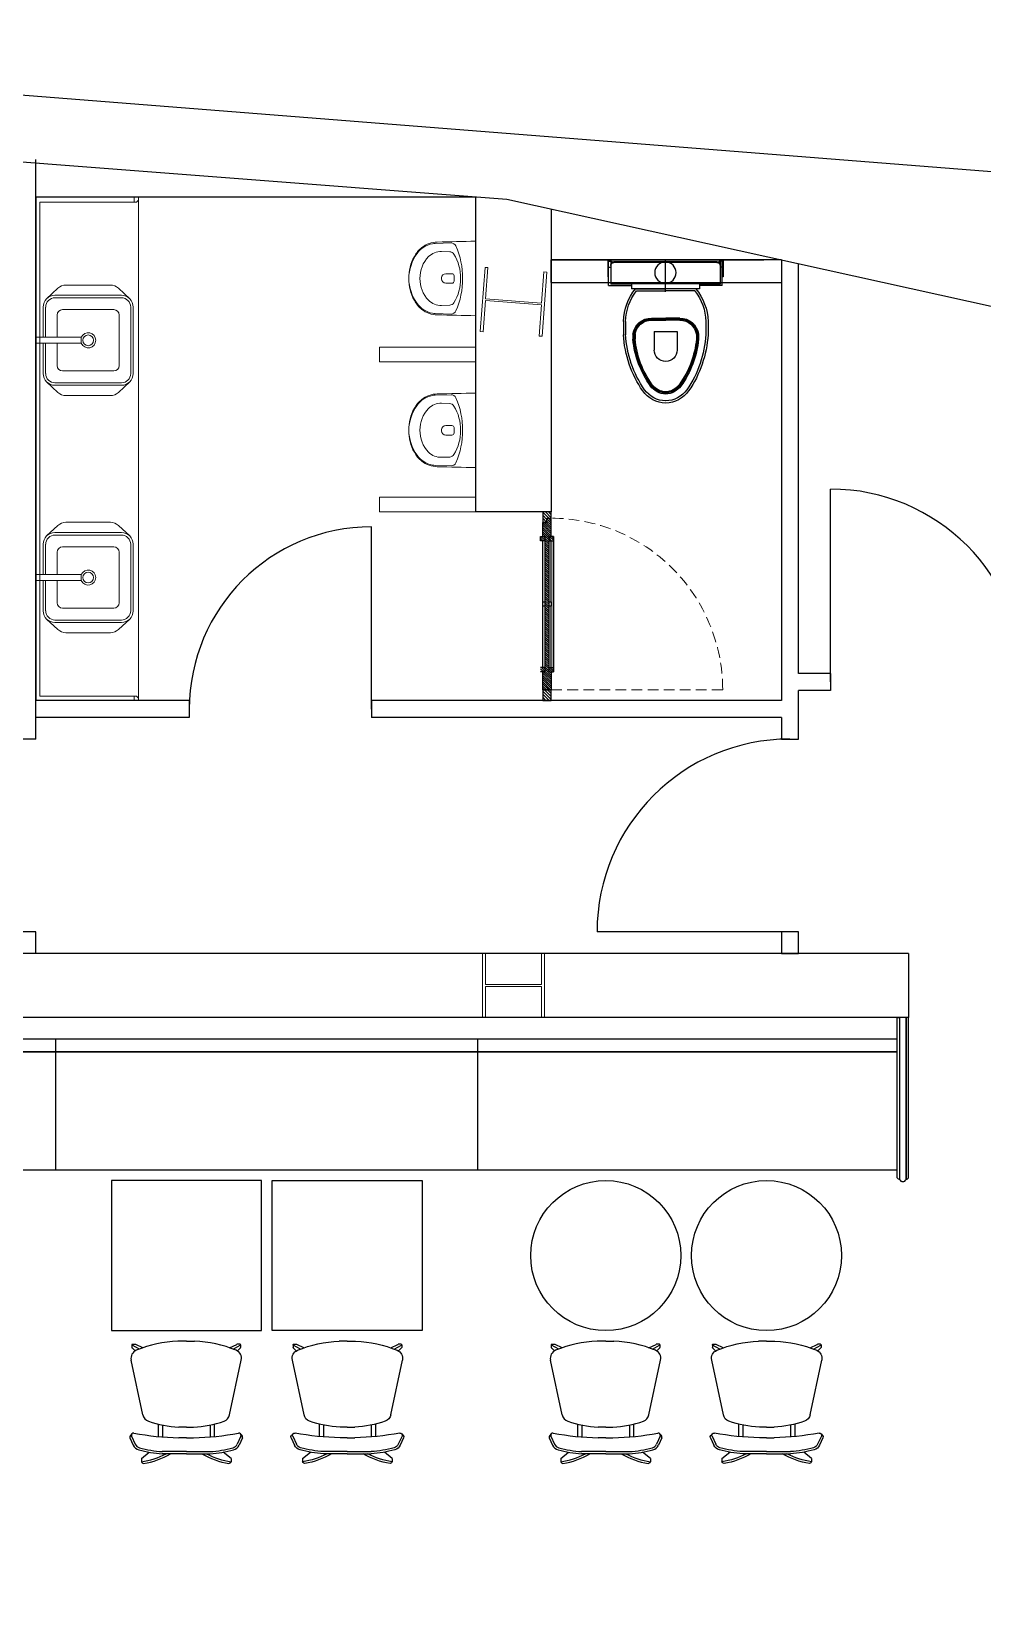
# Model space of a CAD drawing. Header units: centimetres. Extents: x 4865 to 155105, y -10632 to -8826.
# Drawn here: x 5319 to 5763, y -9558 to -8826 of the extents above; entities that cross this region are included whole.
import ezdxf

# ---------------------------------------------------------------- set-up
doc = ezdxf.new("R2010")
doc.units = ezdxf.units.CM
doc.header["$MEASUREMENT"] = 0
doc.linetypes.add('( Hidden )', pattern=[0.375, 0.25, -0.125])
doc.layers.add('A-VITRIFIYE', color=252, linetype='Continuous')
doc.layers.add('As Built', color=7, linetype='Continuous', true_color=0x5a5a5a)
doc.layers.add('Kontra_Mobilya', color=7, linetype='Continuous', true_color=0x5e5572)
for name, color, linetype, lineweight in [('kontra_genel olcu', 22, 'Continuous', 20), ('kontra_mermer', 152, 'Continuous', 9), ('kontra_vitrifiye', 142, 'Continuous', 9), ('metraj', 7, 'Continuous', 5), ('ozsut_tefris', 252, 'Continuous', 0)]:
    doc.layers.add(name, color=color, linetype=linetype, lineweight=lineweight)
pattern_1 = [(315, (33932.77046, 32001.5512), (0.499999999, 0.499999999), [])]
pattern_2 = [(315, (4965.7397, -7864.3145), (0.7071068, 0.7071068), [])]

# ---------------------------------------------------------------- blocks, each defined once
blk = doc.blocks.new('dgrgg')
at = {"layer": 'Kontra_Mobilya'}
for p, q in [((97989.11, -49735.64), (97989.11, -49734.19)), ((97989.11, -49735.64), (97992.77, -49738.64)), ((98030.95, -49735.64), (98027.29, -49738.64)), ((98030.95, -49735.64), (98030.95, -49734.19)), ((97983.77, -49745.37), (97985.35, -49741.93)), ((97984.53, -49746.13), (97986.25, -49742.34)), ((98009.93, -49737.88), (97998.86, -49737.88)), ((98009.93, -49738.88), (97998.86, -49738.88)), ((98009.93, -49737.88), (98021.2, -49737.88)), ((98009.93, -49738.88), (98021.2, -49738.88)), ((98035.53, -49746.13), (98033.8, -49742.34)), ((98036.28, -49745.37), (98034.71, -49741.93)), ((97984.65, -49747.17), (97983.98, -49746.49)), ((97996.93, -49751.73), (97996.93, -49745.93)), ((97998.93, -49751.28), (97998.93, -49745.75)), ((98009.93, -49745.38), (98006.61, -49745.38)), ((98009.93, -49750.38), (98006.61, -49750.38)), ((98009.93, -49745.38), (98013.44, -49745.38)), ((98009.93, -49750.38), (98013.44, -49750.38)), ((98021.13, -49751.28), (98021.13, -49745.75)), ((98023.13, -49751.73), (98023.13, -49745.93)), ((98035.41, -49747.17), (98036.08, -49746.49)), ((97989.79, -49756.03), (97984.35, -49781.64)), ((98030.27, -49756.03), (98035.71, -49781.64)), ((97984.69, -49788.76), (97984.69, -49787.43)), ((97986.16, -49785.88), (97984.75, -49787.29)), ((97988.16, -49786.74), (97984.8, -49788.59)), ((97989.78, -49787.33), (97986.44, -49788.94)), ((98030.28, -49787.33), (98033.61, -49788.94)), ((98031.9, -49786.74), (98035.26, -49788.59)), ((98033.89, -49785.88), (98035.3, -49787.29)), ((98035.36, -49788.76), (98035.36, -49787.43)), ((97984.89, -49788.96), (97986.36, -49788.96)), ((98009.93, -49790.38), (98006.17, -49790.38)), ((98009.93, -49790.38), (98013.88, -49790.38)), ((98035.16, -49788.96), (98033.7, -49788.96))]:
    blk.add_line(p, q, dxfattribs=at)
for centre, radius, start, end in [((97990.26, -49734.52), 1.19, 97.43522, 163.99099), ((97983.72, -49770.73), 36.93, 62.8011, 81.61391), ((97983.72, -49770.73), 37.93, 59.99445, 80.31801), ((98036.33, -49770.73), 37.93, 99.68199, 120.00555), ((98036.33, -49770.73), 36.93, 98.38609, 117.1989), ((98029.8, -49734.52), 1.19, 16.00901, 82.56478), ((97988.98, -49743.59), 4, 105.22438, 155.48736), ((97988.98, -49743.59), 3, 105.22438, 155.48736), ((98002.74, -49794.11), 56.36, 93.94497, 105.22438), ((98002.74, -49794.11), 55.36, 93.94497, 105.22438), ((98017.32, -49794.11), 55.36, 74.77562, 86.05503), ((98017.32, -49794.11), 56.36, 74.77562, 86.05503), ((98031.07, -49743.59), 3, 24.51264, 74.77562), ((98031.07, -49743.59), 4, 24.51264, 74.77562), ((97984.68, -49745.79), 1, 155.48736, 225), ((97985.44, -49746.55), 1, 155.48736, 280.69605), ((98008.78, -49870.14), 124.77, 90.99462, 100.69605), ((98008.27, -49797.88), 47.53, 91.99863, 109.55395), ((98011.28, -49870.14), 124.77, 79.30395, 89.00538), ((98011.79, -49797.88), 47.53, 70.44605, 88.00137), ((98034.62, -49746.55), 1, 259.30395, 24.51264), ((98035.37, -49745.79), 1, 315, 24.51264), ((97993.7, -49756.86), 4, 109.55395, 167.99856), ((98026.35, -49756.86), 4, 12.00144, 70.44605), ((97988.26, -49782.47), 4, 167.99856, 247.43439), ((97984.89, -49787.43), 0.2, 135, 180), ((98008.01, -49734.94), 55.47, 247.43439, 268.10089), ((98012.05, -49734.94), 55.47, 271.89911, 292.56561), ((98031.8, -49782.47), 4, 292.56561, 12.00144), ((98035.16, -49787.43), 0.2, 0, 45), ((97984.89, -49788.76), 0.2, 118.82373, 270), ((97986.36, -49788.76), 0.2, 270, 295.79459), ((98033.7, -49788.76), 0.2, 244.20541, 270), ((98035.16, -49788.76), 0.2, 270, 61.17627)]:
    blk.add_arc(centre, radius, start, end, dxfattribs=at)
blk = doc.blocks.new('FDGFD')
at = {"layer": 'A-VITRIFIYE'}
for p, q in [((25937.05, -45065.95), (25937.05, -45063.57)), ((25937.55, -45065.95), (25937.55, -45063.57)), ((25938.05, -45065.95), (25938.05, -45063.57)), ((25947.02, -45067.2), (25947.02, -45058.55)), ((25957.68, -45067.2), (25957.68, -45058.55)), ((25966.65, -45065.95), (25966.65, -45063.57)), ((25967.15, -45065.95), (25967.15, -45063.57)), ((25967.65, -45065.95), (25967.65, -45063.57)), ((25932.61, -45071.9), (25932.61, -45065.69)), ((25933.61, -45071.9), (25933.61, -45065.69)), ((25945.76, -45072.48), (25952.35, -45072.48)), ((25947.02, -45067.2), (25957.68, -45067.2)), ((25958.94, -45072.48), (25952.35, -45072.48)), ((25971.09, -45071.9), (25971.09, -45065.69)), ((25972.09, -45071.9), (25972.09, -45065.69)), ((25945.76, -45072.98), (25952.35, -45072.98)), ((25945.76, -45073.48), (25952.35, -45073.48)), ((25958.94, -45072.98), (25952.35, -45072.98)), ((25958.94, -45073.48), (25952.35, -45073.48)), ((25936.37, -45089.35), (25936.37, -45087.15)), ((25967.86, -45087.15), (25936.37, -45087.15)), ((25938.26, -45087.15), (25952.35, -45087.15)), ((25938.26, -45087.15), (25952.35, -45087.15)), ((25938.74, -45086.15), (25952.35, -45086.15)), ((25952.22, -45085.65), (25952.22, -45100.65)), ((25968.07, -45087.15), (25952.22, -45087.15)), ((25965.96, -45086.15), (25952.35, -45086.15)), ((25966.44, -45087.15), (25952.35, -45087.15)), ((25966.44, -45087.15), (25952.35, -45087.15)), ((25968.07, -45089.35), (25968.07, -45087.15)), ((25925.32, -45092.65), (25925.72, -45092.65)), ((25925.32, -45100.65), (25925.32, -45092.65)), ((25925.72, -45088.65), (25925.72, -45100.65)), ((25925.72, -45088.65), (25936.37, -45088.65)), ((25926.72, -45100.65), (25926.72, -45089.35)), ((25936.37, -45089.35), (25926.72, -45089.35)), ((25929.43, -45089.65), (25975.43, -45089.65)), ((25978.72, -45088.65), (25968.07, -45088.65)), ((25977.72, -45089.35), (25968.07, -45089.35)), ((25977.72, -45100.65), (25977.72, -45089.35)), ((25978.72, -45088.65), (25978.72, -45100.65)), ((25979.12, -45092.65), (25978.72, -45092.65)), ((25979.12, -45100.65), (25979.12, -45092.65)), ((25925.32, -45100.65), (25925.72, -45100.65)), ((25925.32, -45100.65), (25925.72, -45100.65)), ((25925.72, -45097.25), (25926.72, -45097.25)), ((25925.72, -45100.65), (25925.72, -45099.65)), ((25925.72, -45100.65), (25925.72, -45099.65)), ((25925.72, -45100.05), (25927.12, -45100.05)), ((25925.72, -45100.05), (25927.12, -45100.05)), ((25978.72, -45100.65), (25925.72, -45100.65)), ((25978.72, -45100.65), (25925.72, -45100.65)), ((25927.12, -45100.05), (25927.12, -45099.27)), ((25927.12, -45100.05), (25927.12, -45099.27)), ((25976.22, -45099.45), (25928.22, -45099.45)), ((25976.22, -45099.75), (25928.22, -45099.75)), ((25976.22, -45099.75), (25928.22, -45099.75)), ((25977.32, -45100.05), (25977.32, -45099.27)), ((25978.72, -45100.05), (25977.32, -45100.05)), ((25977.33, -45100.05), (25977.33, -45099.27)), ((25978.73, -45100.05), (25977.33, -45100.05)), ((25978.72, -45097.25), (25977.72, -45097.25)), ((25978.72, -45100.65), (25978.72, -45099.65)), ((25979.12, -45100.65), (25978.72, -45100.65)), ((25978.73, -45100.65), (25978.73, -45099.65)), ((25979.13, -45100.65), (25978.73, -45100.65))]:
    blk.add_line(p, q, dxfattribs=at)
blk.add_circle((25952.22, -45094.65), 5, dxfattribs=at)
for centre, radius, start, end in [((25952.71, -45047.54), 13.72, 91.52451, 143.82296), ((25952.71, -45047.54), 12.72, 91.52451, 143.82296), ((25951.98, -45047.54), 12.72, 36.17704, 88.47549), ((25951.98, -45047.54), 13.72, 36.17704, 88.47549), ((25984.52, -45068.87), 52.01, 145.53863, 176.49513), ((25984.52, -45068.87), 51.01, 145.53863, 176.49513), ((25981.12, -45067.74), 44.27, 144.07353, 174.60122), ((25981.12, -45067.74), 43.77, 144.07353, 174.60122), ((25981.12, -45067.74), 43.27, 144.07353, 174.60122), ((25952.67, -45047.21), 9.19, 92.02283, 143.66392), ((25952.67, -45047.21), 8.69, 92.02283, 143.66392), ((25952.67, -45047.21), 8.19, 92.02283, 143.66392), ((25952.02, -45047.21), 8.19, 36.33608, 87.97717), ((25952.02, -45047.21), 8.69, 36.33608, 87.97717), ((25952.02, -45047.21), 9.19, 36.33608, 87.97717), ((25923.58, -45067.74), 43.27, 5.39878, 35.92647), ((25923.58, -45067.74), 43.77, 5.39878, 35.92647), ((25923.58, -45067.74), 44.27, 5.39878, 35.92647), ((25920.18, -45068.87), 51.01, 3.50487, 34.46137), ((25920.18, -45068.87), 52.01, 3.50487, 34.46137), ((25952.35, -45058.55), 5.33, 0, 180), ((25957.82, -45071.23), 25.22, 181.53334, 219.13714), ((25957.82, -45071.23), 24.22, 181.53334, 218.02112), ((25945.76, -45064.68), 8.8, 188.2799, 270), ((25945.76, -45064.68), 8.3, 188.2799, 270), ((25945.76, -45064.68), 7.8, 188.2799, 270), ((25958.94, -45064.68), 7.8, 270, 351.7201), ((25958.94, -45064.68), 8.3, 270, 351.7201), ((25958.94, -45064.68), 8.8, 270, 351.7201), ((25946.88, -45071.23), 24.22, 321.97888, 358.46666), ((25946.88, -45071.23), 25.22, 320.86286, 358.46666), ((25928.22, -45097.95), 1.5, 179.99875, 269.99875), ((25928.22, -45098.25), 1.5, 179.99875, 269.99875), ((25928.22, -45098.25), 1.5, 179.99875, 269.99875), ((25976.22, -45097.95), 1.5, 269.99875, 359.99875), ((25976.22, -45098.25), 1.5, 269.99875, 359.99875), ((25976.23, -45098.25), 1.5, 269.99875, 359.99875)]:
    blk.add_arc(centre, radius, start, end, dxfattribs=at)

msp = doc.modelspace()

# ---------------------------------------------------------------- hatches: boundary and pattern name
at = {"layer": 'kontra_genel olcu'}
h = msp.add_hatch(dxfattribs=at)
h.set_pattern_fill('ANSI31', color=251, scale=8, angle=-90)
h.set_pattern_definition(pattern_2)
h.paths.add_polyline_path([(5562.05, -9053.41), (5562.05, -9050.5), (5558.05, -9050.5), (5558.05, -9055.26), (5560.05, -9055.26), (5560.05, -9053.41)])
h = msp.add_hatch(dxfattribs=at)
h.set_pattern_fill('JIS_WOOD', color=251, angle=-90)
h.set_pattern_definition(pattern_1)
h.paths.add_polyline_path([(5562.05, -9053.41), (5560.05, -9053.41), (5560.05, -9055.41), (5558.05, -9055.41), (5558.05, -9061.89), (5559.05, -9061.89), (5559.05, -9125.12), (5558.05, -9125.12), (5558.05, -9133.4), (5562.05, -9133.41), (5562.05, -9125.12), (5561.05, -9125.12), (5561.05, -9061.89), (5562.05, -9061.89)])
h = msp.add_hatch(dxfattribs=at)
h.set_pattern_fill('JIS_WOOD', color=251, angle=-90)
h.set_pattern_definition(pattern_1)
h.paths.add_polyline_path([(5557.05, -9061.89), (5557.05, -9063.89), (5559.05, -9063.89), (5559.05, -9061.89)])
h = msp.add_hatch(dxfattribs=at)
h.set_pattern_fill('JIS_WOOD', color=251, angle=-90)
h.set_pattern_definition(pattern_1)
h.paths.add_polyline_path([(5561.05, -9061.89), (5561.05, -9063.89), (5563.05, -9063.89), (5563.05, -9061.89)])
h = msp.add_hatch(dxfattribs=at)
h.set_pattern_fill('JIS_WOOD', color=251, angle=-90)
h.set_pattern_definition(pattern_1)
h.paths.add_polyline_path([(5557.05, -9123.12), (5557.05, -9125.12), (5559.05, -9125.12), (5559.05, -9123.12)])
h = msp.add_hatch(dxfattribs=at)
h.set_pattern_fill('JIS_WOOD', color=251, angle=-90)
h.set_pattern_definition(pattern_1)
h.paths.add_polyline_path([(5561.05, -9123.12), (5561.05, -9125.12), (5563.05, -9125.12), (5563.05, -9123.12)])
h = msp.add_hatch(dxfattribs=at)
h.set_pattern_fill('ANSI31', color=251, scale=8, angle=-90)
h.set_pattern_definition(pattern_2)
h.paths.add_polyline_path([(5562.05, -9133.41), (5558.05, -9133.41), (5558.05, -9138.41), (5562.05, -9138.41)])

# ---------------------------------------------------------------- linework, layer by layer
at = {"layer": 'As Built'}
for p, q in [((5321.46, -9156.44), (5321.46, -8886.1)), ((5321.46, -8903.44, -2930.66), (5321.46, -9138.44)), ((5321.46, -8903.44), (5526.83, -8903.44)), ((5669.42, -8932.85), (5562.05, -8932.85)), ((5562.05, -8943.43, 250.85), (5562.05, -8932.9, 1.32)), ((5562.05, -8932.9, 1.32), (5661.18, -8932.9, 1.32)), ((5677.42, -9125.83), (5677.42, -8934.61)), ((5562.05, -8943.37, 268), (5669.42, -8943.37, -10.69)), ((5692.42, -9129.83), (5692.42, -9039.83)), ((5478.15, -9142.44, 424.38), (5478.15, -9057.44, 424.38)), ((5692.42, -9125.83), (5692.42, -9133.83)), ((5692.42, -9133.83), (5677.42, -9133.83)), ((5677.42, -9146.44), (5677.42, -9133.83)), ((5393.15, -9138.44, 424.38), (5321.46, -9138.44)), ((5393.15, -9138.44, 424.38), (5393.15, -9146.44, 424.38)), ((5478.15, -9138.44, 424.38), (5478.15, -9146.44, 424.38)), ((5393.15, -9146.44, 424.38), (5321.46, -9146.44)), ((5321.46, -9156.44), (5313.46, -9156.44)), ((5321.46, -9246.44), (5313.46, -9246.44)), ((5321.46, -9256.44), (5321.46, -9246.44)), ((5673.42, -9246.44), (5583.42, -9246.44)), ((5728.82, -9256.44), (4934.18, -9256.44)), ((5728.82, -9256.44), (5728.82, -9286.44)), ((5728.82, -9286.44), (4931.81, -9286.44))]:
    msp.add_line(p, q, dxfattribs=at)
at = {"layer": 'As Built', "flags": 128}
for points in [[(8516.44, -9909.94), (8536.44, -9909.94), (8536.44, -9200.28), (7114.02, -9126.98), (5793.19, -8893.85), (4938.08, -8826.27), (4864.65, -9755.44), (4894.74, -9755.44), (4965.49, -8860.25), (5541.38, -8904.56), (6134.18, -9035.52), (6137.63, -9019.9), (6154.79, -9023.69), (6161.41, -8989.3), (7392.79, -9206.65), (7392.79, -9291.85)], [(5562.05, -8909.13), (5562.05, -9050.5), (5526.83, -9050.5), (5526.83, -8903.44)], [(5669.42, -8932.85), (5669.42, -9138.44), (5478.15, -9138.44)], [(5692.42, -9125.83), (5677.42, -9125.83)], [(5669.42, -9146.44), (5478.15, -9146.44)], [(5669.42, -9146.44), (5669.42, -9156.44), (5677.42, -9156.44), (5677.42, -9146.44)]]:
    msp.add_lwpolyline(points, dxfattribs=at)
msp.add_lwpolyline([(5677.42, -9246.44), (5669.42, -9246.44), (5669.42, -9256.44), (5677.42, -9256.44)], close=True, dxfattribs=at)
at = {"layer": 'As Built'}
for centre, radius, start, end in [((5692.42, -9129.83), 90, 0, 90), ((5478.15, -9142.44, 424.38), 85, 90, 180), ((5673.42, -9246.44), 90, 90, 180)]:
    msp.add_arc(centre, radius, start, end, dxfattribs=at)
at = {"layer": 'kontra_mermer'}
for p, q in [((5321.46, -8903.44, -5861.32), (5321.46, -9138.44, 2930.66)), ((5321.46, -8903.44, -5861.32), (5321.46, -9138.44, 2930.66)), ((5369.46, -8903.44), (5321.46, -8903.44)), ((5323.46, -8905.94, -5819.51), (5323.46, -9136.44, 2930.66)), ((5368.46, -8905.94), (5323.46, -8905.94)), ((5368.46, -8905.94), (5323.46, -8905.94)), ((5323.46, -8905.94, -5819.51), (5323.46, -9136.44, 2930.66)), ((5367.46, -8903.44), (5367.46, -8905.94)), ((5367.46, -8905.94), (5368.46, -8905.94)), ((5369.46, -8904.94), (5368.46, -8905.94)), ((5369.46, -8903.44), (5369.46, -9138.44, 2930.66)), ((5368.46, -9136.44, 2930.66), (5323.46, -9136.44, 2930.66)), ((5368.46, -9136.44, 2930.66), (5323.46, -9136.44, 2930.66)), ((5367.46, -9138.44, 2930.66), (5367.46, -9136.44, 2930.66)), ((5367.46, -9136.44, 2930.66), (5368.46, -9136.44, 2930.66)), ((5367.46, -9138.44, 2930.66), (5367.46, -9136.44, 2930.66)), ((5367.46, -9136.44, 2930.66), (5368.46, -9136.44, 2930.66)), ((5369.46, -9137.44, 2930.66), (5368.46, -9136.44, 2930.66)), ((5369.46, -9137.44, 2930.66), (5368.46, -9136.44, 2930.66)), ((5369.46, -9138.44, 2930.66), (5369.46, -9137.44, 2930.66)), ((5369.46, -9138.44, 2930.66), (5369.46, -9137.44, 2930.66)), ((5321.46, -9138.44, 2930.66), (5369.46, -9138.44, 2930.66))]:
    msp.add_line(p, q, dxfattribs=at)
at = {"layer": 'Kontra_Mobilya'}
for p, q in [((5562.05, -9061.89), (5562.05, -9053.41)), ((5559.05, -9063.89, 221.77), (5559.05, -9125.12, 576.74)), ((5561.05, -9125.12), (5561.05, -9061.89)), ((5559.05, -9123.12, 747.81), (5557.05, -9123.12, 747.81)), ((5559.05, -9125.12, 576.74), (5557.05, -9125.12, 576.74)), ((5561.05, -9123.12, 747.81), (5563.05, -9123.12, 747.81)), ((5561.05, -9125.12, 576.74), (5563.05, -9125.12, 576.74)), ((5562.05, -9125.12), (5562.05, -9133.41)), ((5563.05, -9125.12), (5563.05, -9123.12)), ((5558.05, -9133.41), (5562.05, -9133.41)), ((5330.91, -9357.44), (5330.91, -9296.44)), ((5527.77, -9357.44), (5527.77, -9296.44))]:
    msp.add_line(p, q, dxfattribs=at)
at = {"layer": 'Kontra_Mobilya', "color": 8}
for p, q in [((5558.05, -9092.39, 729.28), (5558.05, -9063.89)), ((5562.05, -9092.39, 729.28), (5562.05, -9063.89)), ((5563.05, -9125.12), (5563.05, -9061.89)), ((5558.05, -9123.12, 747.81), (5558.05, -9094.39, 729.28)), ((5562.05, -9123.12, 747.81), (5562.05, -9094.39, 729.28))]:
    msp.add_line(p, q, dxfattribs=at)
at = {"layer": 'Kontra_Mobilya', "flags": 128}
for points in [[(5558.05, -9055.26), (5560.05, -9055.26), (5560.05, -9053.41), (5562.05, -9053.41), (5562.05, -9050.5), (5558.05, -9050.5), (5558.05, -9055.26)], [(5558.05, -9133.41), (5558.05, -9138.41), (5562.05, -9138.41), (5562.05, -9133.41), (5558.05, -9133.41)]]:
    msp.add_lwpolyline(points, dxfattribs=at)
at = {"layer": 'Kontra_Mobilya'}
for points in [[(5558.05, -9055.26), (5560.05, -9055.26), (5560.05, -9053.41), (5562.05, -9053.41)], [(5558.05, -9055.41), (5560.05, -9055.41), (5560.05, -9053.41), (5562.05, -9053.41)], [(5558.05, -9061.89), (5558.05, -9055.41)], [(5562.05, -9133.41), (5558.05, -9133.41), (5558.05, -9125.12)]]:
    msp.add_lwpolyline(points, dxfattribs=at)
at = {"layer": 'Kontra_Mobilya', "elevation": 221.77}
for points in [[(5559.05, -9061.89), (5559.05, -9063.89), (5557.05, -9063.89), (5557.05, -9061.89)], [(5561.05, -9061.89), (5561.05, -9063.89), (5563.05, -9063.89), (5563.05, -9061.89)]]:
    msp.add_lwpolyline(points, close=True, dxfattribs=at)
at = {"layer": 'Kontra_Mobilya', "color": 8}
msp.add_lwpolyline([(5563.05, -9061.89), (5563.05, -9125.12)], dxfattribs=at)
at = {"layer": 'Kontra_Mobilya', "elevation": 729.28}
for points in [[(5558.05, -9092.39), (5559.05, -9092.39), (5559.05, -9094.39), (5558.05, -9094.39), (5558.05, -9092.39)], [(5561.05, -9092.39), (5562.05, -9092.39), (5562.05, -9094.39), (5561.05, -9094.39), (5561.05, -9092.39)]]:
    msp.add_lwpolyline(points, dxfattribs=at)
at = {"layer": 'Kontra_Mobilya', "flags": 128}
for points in [[(5723.42, -9360.68), (5723.42, -9286.44), (5724.62, -9286.44), (5724.62, -9361.88, -0.414216)], [(5727.62, -9361.88), (5727.62, -9286.44), (5724.62, -9286.44), (5724.62, -9361.88, 0.720963)], [(5728.82, -9360.68), (5728.82, -9286.44), (5727.62, -9286.44), (5727.62, -9361.88, 0.414216)]]:
    msp.add_lwpolyline(points, format="xyb", close=True, dxfattribs=at)
for points in [[(5723.42, -9302.44), (5723.42, -9296.44), (4937.21, -9296.44), (4937.21, -9302.44)], [(5723.42, -9357.44), (5723.42, -9302.44), (4937.21, -9302.44), (4937.21, -9357.44)], [(5356.81, -9362.44), (5356.81, -9432.44), (5426.81, -9432.44), (5426.81, -9362.44)], [(5501.81, -9362.44), (5501.81, -9432.44), (5431.81, -9432.44), (5431.81, -9362.44)]]:
    msp.add_lwpolyline(points, close=True, dxfattribs=at)
at = {"layer": 'Kontra_Mobilya'}
for centre in [(5587.49, -9397.44), (5662.49, -9397.44)]:
    msp.add_circle(centre, 35, dxfattribs=at)
at = {"layer": 'kontra_vitrifiye'}
for p, q in [((5366.96, -8985.9, 2930.66), (5366.96, -8954.9, 2930.66)), ((5321.46, -8969, -1094.17), (5342.76, -8969, -1094.17)), ((5342.76, -8971.8, -1094.17), (5342.76, -8969, -1094.17)), ((5321.46, -8971.8, -1094.17), (5342.76, -8971.8, -1094.17)), ((5321.46, -8971.8, -1094.17), (5342.76, -8971.8, -1094.17)), ((5481.83, -8973.54), (5526.83, -8973.54)), ((5481.83, -8980.4), (5481.83, -8973.54)), ((5481.83, -8980.4), (5526.83, -8980.4)), ((5481.83, -9043.65), (5526.83, -9043.65)), ((5481.83, -9043.65, -218.12), (5481.83, -9050.5)), ((5481.83, -9050.5), (5526.83, -9050.5)), ((5366.96, -9065.59, 2930.66), (5366.96, -9096.59, 2930.66)), ((5321.46, -9079.69, -1094.17), (5342.76, -9079.69, -1094.17)), ((5321.46, -9079.69, -1094.17), (5342.76, -9079.69, -1094.17)), ((5321.46, -9082.49, -1094.17), (5342.76, -9082.49, -1094.17)), ((5342.76, -9079.69, -1094.17), (5342.76, -9082.49, -1094.17))]:
    msp.add_line(p, q, dxfattribs=at)
for points in [[(5507.87, -8925.18), (5515.29, -8924.97)], [(5514.66, -8929.09), (5510.84, -8928.94)], [(5515.69, -8939.32), (5512.87, -8939.32)], [(5510.87, -8941.32), (5510.87, -8941.55)], [(5515.69, -8943.78), (5512.87, -8943.78)], [(5516.69, -8940.32), (5516.69, -8941.55)], [(5516.69, -8942.78), (5516.69, -8941.55)], [(5514.66, -8954.01), (5510.84, -8954.15)], [(5507.87, -8957.92), (5515.29, -8958.13)], [(5507.87, -8996.02), (5515.29, -8995.81)], [(5514.66, -8999.93), (5510.84, -8999.79)], [(5510.87, -9012.62), (5510.87, -9012.39)], [(5515.69, -9010.16), (5512.87, -9010.16)], [(5516.69, -9011.16), (5516.69, -9012.39)], [(5516.69, -9013.62), (5516.69, -9012.39)], [(5515.69, -9014.62), (5512.87, -9014.62)], [(5514.66, -9024.86), (5510.84, -9025)], [(5507.87, -9028.77), (5515.29, -9028.98)]]:
    msp.add_lwpolyline(points, dxfattribs=at)
for points in [[(5508.85, -8924.55, 0.000314), (5526.83, -8924.15, 0.000314)], [(5506.56, -8925.32, 0.190819), (5499.43, -8929.9)], [(5504.81, -8931.37, 0.199054), (5500.77, -8941.55)], [(5519.71, -8941.55, 0.145515), (5516.61, -8930.22, 0.145515)], [(5520.63, -8941.55, 0.110379), (5517.54, -8926.39, 0.110379)], [(5504.81, -8951.73, -0.199054), (5500.77, -8941.55)], [(5519.71, -8941.55, -0.145515), (5516.61, -8952.88, -0.145515)], [(5520.63, -8941.55, -0.110379), (5517.54, -8956.71, -0.110379)], [(5506.56, -8957.78, -0.190819), (5499.43, -8953.2)], [(5506.56, -8996.17, 0.190819), (5499.43, -9000.74)], [(5520.63, -9012.39, 0.110379), (5517.54, -8997.23, 0.110379)], [(5504.81, -9002.21, 0.199054), (5500.77, -9012.39)], [(5519.71, -9012.39, 0.145515), (5516.61, -9001.06, 0.145515)], [(5504.81, -9022.58, -0.199054), (5500.77, -9012.39)], [(5519.71, -9012.39, -0.145515), (5516.61, -9023.73, -0.145515)], [(5520.63, -9012.39, -0.110379), (5517.54, -9027.56, -0.110379)], [(5506.56, -9028.62, -0.190819), (5499.43, -9024.04)], [(5508.85, -9029.39, -0.000314), (5526.83, -9029.8, -0.000314)]]:
    msp.add_lwpolyline(points, format="xyb", dxfattribs=at)
at = {"layer": 'kontra_vitrifiye', "elevation": 2930.66}
for points in [[(5326.57, -8951.02), (5331.85, -8946.09)], [(5345.96, -8944.61), (5335.6, -8944.61)], [(5345.96, -8944.61), (5356.32, -8944.61)], [(5365.35, -8951.02), (5360.07, -8946.09)], [(5361.46, -8949.4), (5330.46, -8949.4)], [(5330.46, -8950.57), (5361.46, -8950.57)], [(5324.96, -8969), (5324.96, -8954.9)], [(5326.12, -8954.9), (5326.12, -8969)], [(5331.5, -8969), (5331.5, -8958.6)], [(5357.92, -8956.1), (5334, -8956.1)], [(5360.42, -8982.21), (5360.42, -8958.6)], [(5365.79, -8954.9), (5365.79, -8985.9)], [(5324.96, -8985.9), (5324.96, -8971.8)], [(5326.12, -8971.8), (5326.12, -8985.9)], [(5331.5, -8982.21), (5331.5, -8971.8)], [(5326.57, -8989.79), (5331.85, -8994.72)], [(5330.46, -8990.24), (5361.46, -8990.24)], [(5357.92, -8984.71), (5334, -8984.71)], [(5365.35, -8989.79), (5360.07, -8994.72)], [(5361.46, -8991.4), (5330.46, -8991.4)], [(5345.96, -8996.19), (5335.6, -8996.19)], [(5345.96, -8996.19), (5356.32, -8996.19)], [(5326.57, -9061.7), (5331.85, -9056.78)], [(5345.96, -9055.3), (5335.6, -9055.3)], [(5345.96, -9055.3), (5356.32, -9055.3)], [(5365.35, -9061.7), (5360.07, -9056.78)], [(5361.46, -9060.09), (5330.46, -9060.09)], [(5330.46, -9061.26), (5361.46, -9061.26)], [(5324.96, -9065.59), (5324.96, -9079.69)], [(5326.12, -9079.69), (5326.12, -9065.59)], [(5331.5, -9069.28), (5331.5, -9079.69)], [(5357.92, -9066.78), (5334, -9066.78)], [(5360.42, -9069.28), (5360.42, -9092.9)], [(5365.79, -9096.59), (5365.79, -9065.59)], [(5324.96, -9082.49), (5324.96, -9096.59)], [(5326.12, -9096.59), (5326.12, -9082.49)], [(5331.5, -9082.49), (5331.5, -9092.9)], [(5326.57, -9100.48), (5331.85, -9105.4)], [(5330.46, -9100.93), (5361.46, -9100.93)], [(5357.92, -9095.4), (5334, -9095.4)], [(5365.35, -9100.48), (5360.07, -9105.4)], [(5361.46, -9102.09), (5330.46, -9102.09)], [(5345.96, -9106.88), (5335.6, -9106.88)], [(5345.96, -9106.88), (5356.32, -9106.88)]]:
    msp.add_lwpolyline(points, dxfattribs=at)
at = {"layer": 'kontra_vitrifiye'}
for centre in [(5345.96, -8970.4, 2930.66), (5345.96, -9081.09, 2930.66)]:
    msp.add_circle(centre, 2.51, dxfattribs=at)
for centre, radius, start, end in [((5509.11, -8936.55), 12, 91.2558, 128.33235), ((5508.1, -8933.17), 8, 91.61702, 101.09446), ((5515.35, -8927.37), 2.4, 24.08005, 91.61702), ((5515.64, -8941.18), 20.09, 150.46357, 181.05604), ((5516.62, -8942.08), 21.07, 144.68655, 178.55657), ((5510.16, -8937.88), 13.69, 128.33235, 151.17492), ((5510.55, -8936.94), 8, 87.89217, 135.85572), ((5514.57, -8931.48), 2.4, 31.88028, 87.89217), ((5512.87, -8941.32), 2, 90, 180), ((5515.69, -8940.32), 1, 0, 90), ((5335.6, -8950.11, 2930.66), 5.5, 90, 133.00021), ((5356.32, -8950.11, 2930.66), 5.5, 46.99979, 90), ((5515.64, -8941.92), 20.09, 178.94396, 209.53643), ((5516.62, -8941.02), 21.07, 181.44343, 215.31345), ((5512.87, -8941.78), 2, 180, 270), ((5515.69, -8942.78), 1, 270, 0), ((5330.46, -8954.9, 2930.66), 5.5, 90, 180), ((5330.46, -8954.9, 2930.66), 4.33, 90, 180), ((5361.46, -8954.9, 2930.66), 5.5, 0, 90), ((5361.46, -8954.9, 2930.66), 4.33, 0, 90), ((5510.16, -8945.22), 13.69, 208.82508, 231.66765), ((5510.55, -8946.16), 8, 224.14428, 272.10783), ((5514.57, -8951.62), 2.4, 272.10783, 328.11972), ((5334, -8958.6, 2930.66), 2.5, 90, 180), ((5357.92, -8958.6, 2930.66), 2.5, 0, 90), ((5509.11, -8946.55), 12, 231.66765, 268.7442), ((5508.1, -8949.93), 8, 258.90554, 268.38298), ((5194.44, -23300.78), 14345.69, 88.672341, 88.744197), ((5515.35, -8955.73), 2.4, 268.38298, 335.91995), ((5345.96, -8970.4, 2930.66), 3.52, 203.4673, 156.53279), ((5334, -8982.21, 2930.66), 2.5, 180, 270), ((5357.92, -8982.21, 2930.66), 2.5, 270, 0), ((5330.46, -8985.9, 2930.66), 5.5, 180, 270), ((5330.46, -8985.9, 2930.66), 4.33, 180, 270), ((5361.46, -8985.9, 2930.66), 5.5, 270, 0), ((5361.46, -8985.9, 2930.66), 4.33, 270, 0), ((5335.6, -8990.69, 2930.66), 5.5, 226.99979, 270), ((5356.32, -8990.69, 2930.66), 5.5, 270, 313.00021), ((5510.16, -9008.72), 13.69, 128.33235, 151.17492), ((5509.11, -9007.4), 12, 91.2558, 128.33235), ((5508.1, -9004.02), 8, 91.61702, 101.09446), ((5194.44, 5346.84), 14345.69, 271.255803, 271.327659), ((5515.35, -8998.21), 2.4, 24.08005, 91.61702), ((5515.64, -9012.02), 20.09, 150.46357, 181.05604), ((5516.62, -9012.93), 21.07, 144.68655, 178.55657), ((5510.55, -9007.78), 8, 87.89217, 135.85572), ((5514.57, -9002.33), 2.4, 31.88028, 87.89217), ((5515.64, -9012.76), 20.09, 178.94396, 209.53643), ((5516.62, -9011.86), 21.07, 181.44343, 215.31345), ((5512.87, -9012.16), 2, 90, 180), ((5512.87, -9012.62), 2, 180, 270), ((5515.69, -9011.16), 1, 0, 90), ((5515.69, -9013.62), 1, 270, 0), ((5510.16, -9016.07), 13.69, 208.82508, 231.66765), ((5509.11, -9017.39), 12, 231.66765, 268.7442), ((5510.55, -9017), 8, 224.14428, 272.10783), ((5514.57, -9022.46), 2.4, 272.10783, 328.11972), ((5515.35, -9026.58), 2.4, 268.38298, 335.91995), ((5508.1, -9020.77), 8, 258.90554, 268.38298), ((5335.6, -9060.8, 2930.66), 5.5, 90, 133.00021), ((5356.32, -9060.8, 2930.66), 5.5, 46.99979, 90), ((5330.46, -9065.59, 2930.66), 5.5, 90, 180), ((5330.46, -9065.59, 2930.66), 4.33, 90, 180), ((5361.46, -9065.59, 2930.66), 5.5, 0, 90), ((5361.46, -9065.59, 2930.66), 4.33, 0, 90), ((5334, -9069.28, 2930.66), 2.5, 90, 180), ((5357.92, -9069.28, 2930.66), 2.5, 0, 90), ((5345.96, -9081.09, 2930.66), 3.52, 203.46721, 156.5327), ((5334, -9092.9, 2930.66), 2.5, 180, 270), ((5357.92, -9092.9, 2930.66), 2.5, 270, 0), ((5330.46, -9096.59, 2930.66), 5.5, 180, 270), ((5330.46, -9096.59, 2930.66), 4.33, 180, 270), ((5361.46, -9096.59, 2930.66), 5.5, 270, 0), ((5361.46, -9096.59, 2930.66), 4.33, 270, 0), ((5335.6, -9101.38, 2930.66), 5.5, 226.99979, 270), ((5356.32, -9101.38, 2930.66), 5.5, 270, 313.00021)]:
    msp.add_arc(centre, radius, start, end, dxfattribs=at)
at = {"layer": 'metraj', "flags": 128}
for points in [[(5531.41, -8951.01), (5532.53, -8936.47), (5531.14, -8936.37), (5528.83, -8966.28), (5530.23, -8966.39), (5531.35, -8951.85), (5557.47, -8953.86), (5556.35, -8968.4), (5557.75, -8968.5), (5560.05, -8938.59), (5558.65, -8938.48), (5557.54, -8953.02)], [(5558.94, -9256.44), (5557.54, -9256.44), (5557.54, -9271.01), (5531.34, -9271.01), (5531.34, -9256.44), (5529.94, -9256.44), (5529.94, -9286.44), (5531.34, -9286.44), (5531.34, -9271.86), (5557.54, -9271.86), (5557.54, -9286.44), (5558.94, -9286.44)]]:
    msp.add_lwpolyline(points, close=True, dxfattribs=at)
at = {"layer": 'ozsut_tefris', "linetype": '( Hidden )', "ltscale": 20}
msp.add_line((5562.05, -9133.41), (5642.05, -9133.41), dxfattribs=at)
msp.add_arc((5562.05, -9133.41), 80, 0, 90.07917, dxfattribs=at)

# ---------------------------------------------------------------- block references
at = {"layer": 'Kontra_Mobilya', "rotation": 180}
for p in [(103401.74, -59227.82), (103597.42, -59227.82)]:
    msp.add_blockref('dgrgg', p, dxfattribs=at)
at = {"layer": 'Kontra_Mobilya', "xscale": -1, "rotation": 180}
for p in [(-92543.11, -59227.82), (-92347.43, -59227.82)]:
    msp.add_blockref('dgrgg', p, dxfattribs=at)
at = {"layer": 'ozsut_tefris', "xscale": -1, "rotation": 180}
msp.add_blockref('FDGFD', (-20336.89, -54033.49, 4.98), dxfattribs=at)

doc.saveas('drawing.dxf')
